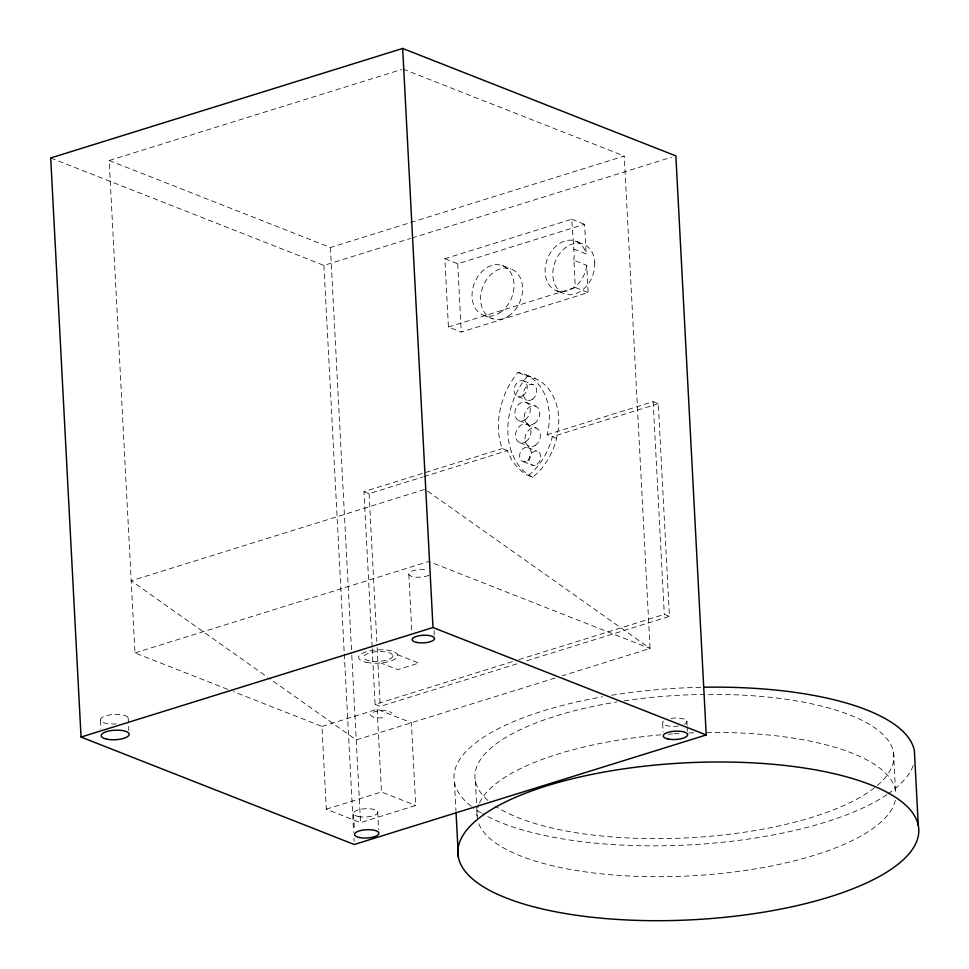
<?xml version="1.0" encoding="UTF-8"?>
<svg xmlns="http://www.w3.org/2000/svg" width="969" height="969" viewBox="0 0 969 969"><rect width="100%" height="100%" fill="white"/><g stroke="black" fill="none" stroke-linecap="round" stroke-linejoin="round"><path stroke-width="0.73" stroke-dasharray="4.84 3.63" d="M573.89 260.261L574.217 254.362L571.734 219.236L444.856 258.723L448.429 327.001L461.28 332.052L588.159 292.565L586.729 265.312L573.89 260.261L575.307 287.514L588.159 292.565M586.729 265.312L586.693 266.1A26.575 20.01 -68.5 0 1 555.152 290.119A26.575 20.01 -68.5 0 1 553.008 249.239A26.575 20.01 -68.5 0 1 586.015 253.175L586.136 253.914L573.285 248.863M556.533 438.351L547.11 434.645L548.926 425.088A58.043 43.702 -68.5 0 0 517.931 372.459A65.807 49.54 -68.5 0 0 502.148 448.465L511.644 452.329M227.763 689.395L134.97 652.912L109.17 160.503L401.566 69.502M109.17 160.503L330.417 247.495L624.254 156.057L650.066 648.467L562.359 675.768M50.703 157.971L323.912 265.409L410.468 238.471M411.91 238.023L671.541 157.232M444.856 258.723L457.707 263.774L584.586 224.287L586.136 253.914M448.429 327.001L575.307 287.514M372.096 647.05L363.956 491.646L502.221 448.623M547.11 434.645L653.154 401.651L658.29 403.673L669.434 616.393L525.561 661.173M363.956 491.646L369.092 493.669L422.387 477.087M423.828 476.639L507.368 450.646L510.99 458.567A65.807 49.54 -68.5 0 0 528.359 475.585L532.647 477.269A58.043 43.702 -68.5 0 0 556.242 439.914L558.35 428.795A58.043 43.702 -68.5 0 0 527.342 376.166L517.931 372.459M658.29 403.673L552.257 436.668L551.955 438.23A58.043 43.702 -68.5 0 1 528.359 475.585M134.97 652.912L428.807 561.475L650.066 648.467L425.028 489.333L131.19 580.782L267.686 677.307M372.169 648.552L375.1 704.378L513.219 661.391M518.984 659.598L664.298 614.382L669.434 616.393M375.1 704.378L380.236 706.401L516.925 663.862M321.962 726.435L377.135 709.272L411.389 722.741L415.725 805.469L360.565 822.633L326.299 809.163L321.962 726.435L233.396 691.612M555.164 677.997L356.229 739.916L268.922 678.167M326.299 809.163L381.471 792L415.725 805.469M403.007 69.053L624.254 156.057M571.734 219.236L584.586 224.287M575.453 241.075L583.156 244.103M502.39 265.542L510.954 268.91M556.751 290.809L564.455 293.837M483.688 315.276L492.252 318.644M526.203 374.955L535.627 378.661M523.611 380.865L533.023 384.56M517.7 396.563L527.124 400.27M526.022 402.365L535.445 406.072M519.13 420.691L528.553 424.398M526.7 424.349L536.123 428.044M519.808 442.663L529.231 446.37M527.693 447.448L537.117 451.154M523.248 461.607L532.671 465.314M397.556 654.669L418.899 663.062L397.799 669.627L380.841 662.966M893.479 752.089L895.465 790.171M686.827 721.069L687.057 725.442M687.13 726.907L687.36 731.28M653.154 401.651L664.298 614.382M662.675 723.322L663.135 732.067M457.707 263.774L461.28 332.052M475.367 780.893L477.366 818.975M454.461 782.334L455.951 810.774M434.039 630.565L434.269 635.046M408.845 574.435L411.898 632.636M369.092 493.669L376.844 641.526M377.159 647.558L380.236 706.401M377.135 709.272L381.471 792M377.68 811.731L378.625 829.73M330.417 247.495L351.711 653.821M351.795 655.323L360.565 822.633M353.528 813.984L354.4 830.481M323.912 265.409L344.201 652.476M344.286 653.978L353.637 832.395M353.951 838.439L354.109 841.467M128.199 717.92L128.877 730.808M100.522 720.5L100.97 729.088M428.819 575.295A11.192 3.803 -3 0 1 413.169 576.749A11.192 3.803 -3 0 1 411.013 571.516A11.192 3.803 -3 0 1 426.675 570.051M116.268 723.843A13.99 4.76 -3 0 1 100.401 719.664A13.99 4.76 -3 0 1 117.31 714.407A13.99 4.76 -3 0 1 127.29 720.403M382.658 717.799A10.695 3.634 -3 0 1 370.63 715.243A10.695 3.634 -3 0 1 379.751 710.713A10.695 3.634 -3 0 1 391.791 713.269M532.647 477.269A65.807 49.54 -68.5 0 1 515.266 460.251L511.571 452.172A65.807 49.54 -68.5 0 1 527.342 376.166M913.186 765.413A230.743 78.537 -3 0 1 888.028 793.902M886.938 794.641A230.743 78.537 -3 0 1 684.998 845.101A230.743 78.537 -3 0 1 482.465 813.73M481.084 812.918A230.743 78.537 -3 0 1 472.363 807.104M471.261 806.256A230.743 78.537 -3 0 1 602.597 696.772M611.633 695.257A230.743 78.537 -3 0 1 700.878 687.3M624.169 700.817A209.764 71.403 -3 0 1 881.729 733.315A209.764 71.403 -3 0 1 764.904 828.774A209.764 71.403 -3 0 1 495.365 806.063M487.892 800.37A209.764 71.403 -3 0 1 616.962 701.944M895.332 800.249A209.764 71.403 -3 0 1 689.371 875.915A209.764 71.403 -3 0 1 478.02 821.591M476.978 816.14A209.764 71.403 -3 0 1 478.831 804.524M479.449 803.071A209.764 71.403 -3 0 1 662.033 734.708M668.077 734.211A209.764 71.403 -3 0 1 672.595 733.884M674.061 733.787A209.764 71.403 -3 0 1 681.425 733.339M688.838 732.976A209.764 71.403 -3 0 1 694.785 732.758M706.68 732.479A209.764 71.403 -3 0 1 895.925 794.447M671.02 718.404A12.209 4.155 -3 0 1 684.695 719.325A12.209 4.155 -3 0 1 684.465 724.255M678.482 725.975A12.209 4.155 -3 0 1 665.812 725.43A12.209 4.155 -3 0 1 663.462 721.142M392.542 655.141A14.511 4.942 -3 0 0 376.214 651.665A14.511 4.942 -3 0 0 363.823 657.818A14.511 4.942 -3 0 0 380.151 661.282A14.85 5.051 -3 0 0 392.881 655.105M594.772 262.442L594.397 269.128A26.575 20.01 -68.5 0 1 562.856 293.147A26.575 20.01 -68.5 0 1 560.712 252.279A26.575 20.01 -68.5 0 1 593.718 256.216L594.772 262.442M358.239 816.504A12.209 4.155 -3 0 0 377.704 812.809A12.209 4.155 -3 0 0 360.88 809.236A12.209 4.155 -3 0 0 358.239 816.504M508.289 316.185A26.575 20.01 -68.5 0 0 515.496 271.526A26.575 20.01 -68.5 0 0 481.012 293.619A26.575 20.01 -68.5 0 0 508.289 316.185M499.725 312.817A26.575 20.01 -68.5 0 0 506.932 268.159A26.575 20.01 -68.5 0 0 472.448 290.252A26.575 20.01 -68.5 0 0 499.725 312.817M522.763 395.788A8.394 6.323 -68.5 0 0 525.041 381.689A8.394 6.323 -68.5 0 0 514.151 388.666A8.394 6.323 -68.5 0 0 522.763 395.788M525.041 419.783A9.787 7.364 -68.5 0 0 527.693 403.334A9.787 7.364 -68.5 0 0 514.987 411.474A9.787 7.364 -68.5 0 0 525.041 419.783M525.719 441.767A9.787 7.364 -68.5 0 0 528.384 425.306A9.787 7.364 -68.5 0 0 515.678 433.446A9.787 7.364 -68.5 0 0 525.719 441.767M527.754 460.517A7.437 5.596 -68.5 0 0 529.026 448.053A7.437 5.596 -68.5 0 0 519.638 455.018A7.437 5.596 -68.5 0 0 527.754 460.517M366.367 662.336A19.574 6.662 -3 0 0 397.581 656.413A19.574 6.662 -3 0 0 370.594 650.683A19.574 6.662 -3 0 0 366.367 662.336M532.187 399.494A8.394 6.323 -68.5 0 0 534.464 385.383A8.394 6.323 -68.5 0 0 523.575 392.372A8.394 6.323 -68.5 0 0 532.187 399.494M535.142 445.461A9.787 7.364 -68.5 0 0 537.795 429.013A9.787 7.364 -68.5 0 0 525.089 437.152A9.787 7.364 -68.5 0 0 535.142 445.461M537.177 464.224A7.437 5.596 -68.5 0 0 538.449 451.748A7.437 5.596 -68.5 0 0 529.062 458.725A7.437 5.596 -68.5 0 0 537.177 464.224M534.464 423.489A9.787 7.364 -68.5 0 0 537.117 407.028A9.787 7.364 -68.5 0 0 524.411 415.18A9.787 7.364 -68.5 0 0 534.464 423.489"/><path stroke-width="1.45" d="M402.656 48.45L50.703 157.971L81.045 737.058L354.266 844.496L706.219 734.962L675.865 155.888L402.656 48.45L432.998 627.537L706.219 734.962M81.045 737.058L432.998 627.537M918.297 825.503L914.373 750.66A230.743 78.537 -3 0 0 703.906 687.239M456.036 812.276L458.385 857.177M416.609 642.411A11.192 3.803 -3 0 0 434.451 639.019A11.192 3.803 -3 0 0 419.02 635.749A11.192 3.803 -3 0 0 416.609 642.411M359.342 837.519A12.209 4.155 -3 0 0 378.806 833.824A12.209 4.155 -3 0 0 361.982 830.251A12.209 4.155 -3 0 0 359.342 837.519M106.747 739.153A13.99 4.76 -3 0 0 129.047 734.914A13.99 4.76 -3 0 0 109.763 730.82A13.99 4.76 -3 0 0 106.747 739.153M668.077 738.984A12.209 4.155 -3 0 0 687.542 735.277A12.209 4.155 -3 0 0 670.718 731.704A12.209 4.155 -3 0 0 668.077 738.984M536.487 907.529A230.743 78.537 -3 0 0 914.397 846.167A230.743 78.537 -3 0 0 614.14 770.331A230.743 78.537 -3 0 0 536.487 907.529"/></g></svg>
